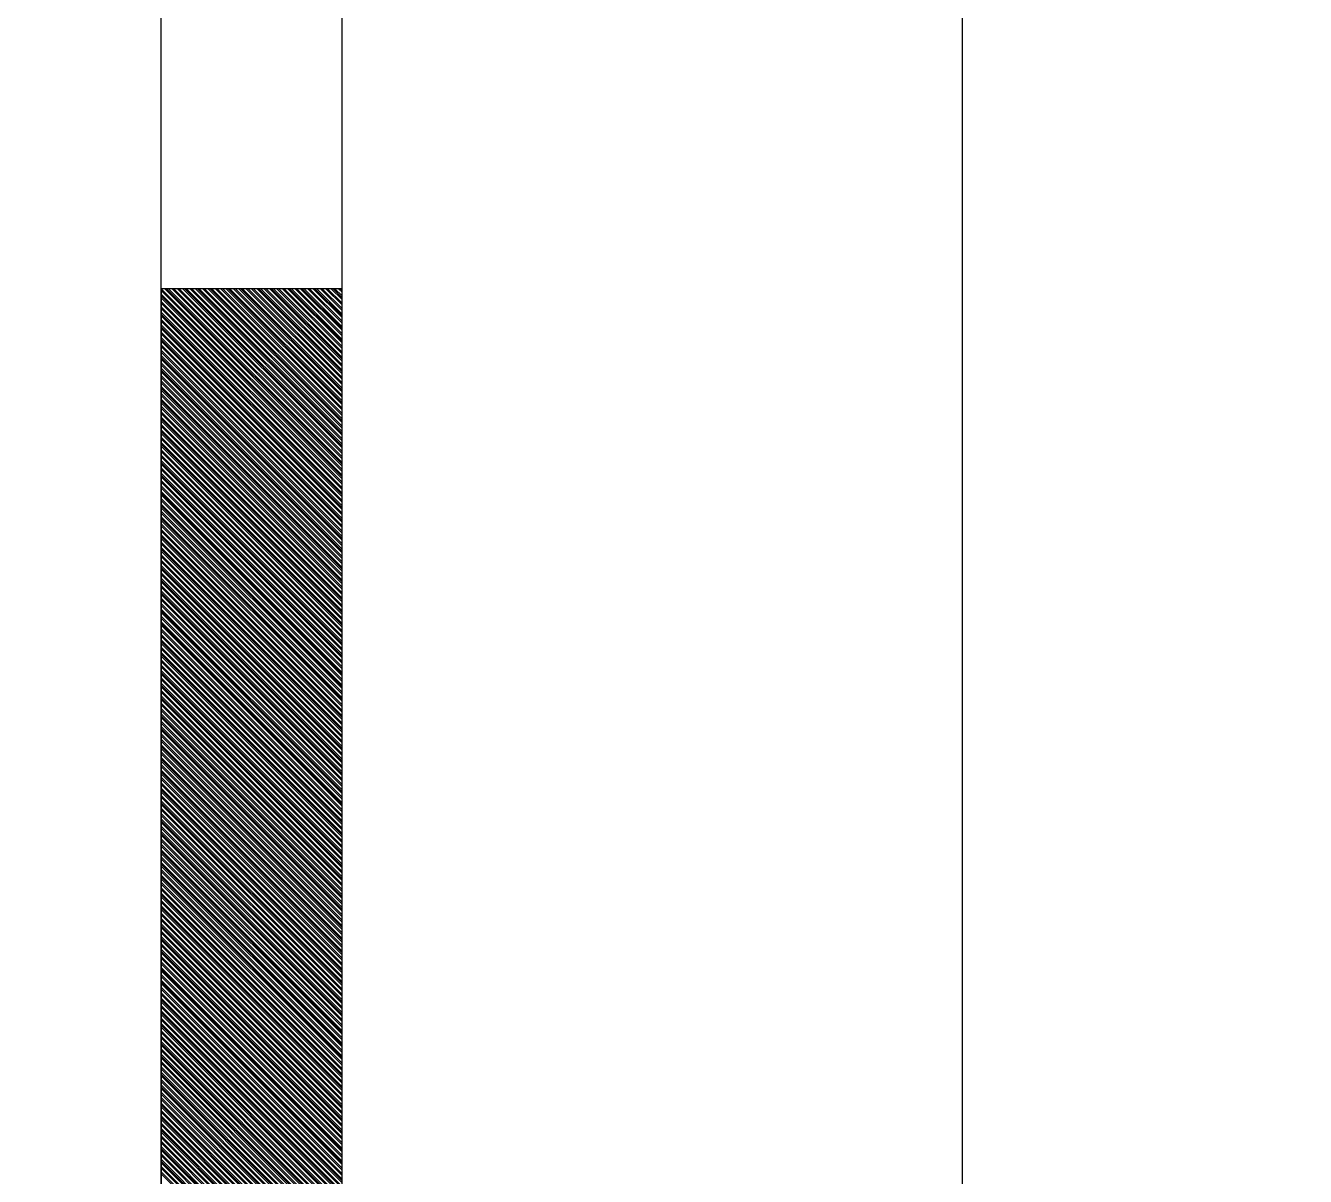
# Model space of a CAD drawing. Extents: x 731854 to 732444, y 4380981 to 4382008.
# Drawn here: x 732092.92 to 732099.99, y 4381916.11 to 4381922.46 of the extents above; entities that cross this region are included whole.
import ezdxf

# ---------------------------------------------------------------- set-up
doc = ezdxf.new("R2010")
doc.units = 0
doc.layers.get('0').update_dxf_attribs({"linetype": 'CONTINUOUS'})

msp = doc.modelspace()

# ---------------------------------------------------------------- linework, layer by layer
at = {"color": 0, "linetype": 'CONTINUOUS'}
for p, q in [((732093.67, 4381881.01), (732093.67, 4381981.01)), ((732093.67, 4381881.01), (732093.67, 4381981.01)), ((732094.67, 4381881.01), (732094.67, 4381981.01)), ((732094.67, 4381881.01), (732094.67, 4381981.01)), ((732094.67, 4381920.01), (732093.67, 4381921.01)), ((732094.67, 4381920.01), (732093.67, 4381921.01)), ((732094.67, 4381920), (732093.67, 4381921)), ((732094.67, 4381920), (732093.67, 4381921)), ((732094.67, 4381920.03), (732093.69, 4381921.01)), ((732094.67, 4381920.03), (732093.69, 4381921.01)), ((732094.67, 4381920.04), (732093.7, 4381921.01)), ((732094.67, 4381920.04), (732093.7, 4381921.01)), ((732094.67, 4381920.05), (732093.71, 4381921.01)), ((732094.67, 4381920.05), (732093.71, 4381921.01)), ((732094.67, 4381920.07), (732093.73, 4381921.01)), ((732094.67, 4381920.07), (732093.73, 4381921.01)), ((732094.67, 4381920.08), (732093.74, 4381921.01)), ((732094.67, 4381920.08), (732093.74, 4381921.01)), ((732094.67, 4381920.1), (732093.76, 4381921.01)), ((732094.67, 4381920.1), (732093.76, 4381921.01)), ((732094.67, 4381920.11), (732093.77, 4381921.01)), ((732094.67, 4381920.11), (732093.77, 4381921.01)), ((732094.67, 4381920.13), (732093.79, 4381921.01)), ((732094.67, 4381920.13), (732093.79, 4381921.01)), ((732094.67, 4381920.14), (732093.8, 4381921.01)), ((732094.67, 4381920.14), (732093.8, 4381921.01)), ((732094.67, 4381920.15), (732093.81, 4381921.01)), ((732094.67, 4381920.15), (732093.81, 4381921.01)), ((732094.67, 4381920.17), (732093.83, 4381921.01)), ((732094.67, 4381920.17), (732093.83, 4381921.01)), ((732094.67, 4381920.18), (732093.84, 4381921.01)), ((732094.67, 4381920.18), (732093.84, 4381921.01)), ((732094.67, 4381920.2), (732093.86, 4381921.01)), ((732094.67, 4381920.2), (732093.86, 4381921.01)), ((732094.67, 4381920.21), (732093.87, 4381921.01)), ((732094.67, 4381920.21), (732093.87, 4381921.01)), ((732094.67, 4381920.22), (732093.88, 4381921.01)), ((732094.67, 4381920.22), (732093.88, 4381921.01)), ((732094.67, 4381920.24), (732093.9, 4381921.01)), ((732094.67, 4381920.24), (732093.9, 4381921.01)), ((732094.67, 4381920.25), (732093.91, 4381921.01)), ((732094.67, 4381920.25), (732093.91, 4381921.01)), ((732094.67, 4381920.27), (732093.93, 4381921.01)), ((732094.67, 4381920.27), (732093.93, 4381921.01)), ((732094.67, 4381920.28), (732093.94, 4381921.01)), ((732094.67, 4381920.28), (732093.94, 4381921.01)), ((732094.67, 4381920.29), (732093.95, 4381921.01)), ((732094.67, 4381920.29), (732093.95, 4381921.01)), ((732094.67, 4381920.31), (732093.97, 4381921.01)), ((732094.67, 4381920.31), (732093.97, 4381921.01)), ((732094.67, 4381920.32), (732093.98, 4381921.01)), ((732094.67, 4381920.32), (732093.98, 4381921.01)), ((732094.67, 4381920.34), (732094, 4381921.01)), ((732094.67, 4381920.34), (732094, 4381921.01)), ((732094.67, 4381920.35), (732094.01, 4381921.01)), ((732094.67, 4381920.35), (732094.01, 4381921.01)), ((732094.67, 4381920.37), (732094.03, 4381921.01)), ((732094.67, 4381920.37), (732094.03, 4381921.01)), ((732094.67, 4381920.38), (732094.04, 4381921.01)), ((732094.67, 4381920.38), (732094.04, 4381921.01)), ((732094.67, 4381920.39), (732094.05, 4381921.01)), ((732094.67, 4381920.39), (732094.05, 4381921.01)), ((732094.67, 4381920.41), (732094.07, 4381921.01)), ((732094.67, 4381920.41), (732094.07, 4381921.01)), ((732094.67, 4381920.42), (732094.08, 4381921.01)), ((732094.67, 4381920.42), (732094.08, 4381921.01)), ((732094.67, 4381920.44), (732094.1, 4381921.01)), ((732094.67, 4381920.44), (732094.1, 4381921.01)), ((732094.67, 4381920.45), (732094.11, 4381921.01)), ((732094.67, 4381920.45), (732094.11, 4381921.01)), ((732094.67, 4381920.46), (732094.12, 4381921.01)), ((732094.67, 4381920.46), (732094.12, 4381921.01)), ((732094.67, 4381920.48), (732094.14, 4381921.01)), ((732094.67, 4381920.48), (732094.14, 4381921.01)), ((732094.67, 4381920.49), (732094.15, 4381921.01)), ((732094.67, 4381920.49), (732094.15, 4381921.01)), ((732094.67, 4381920.51), (732094.17, 4381921.01)), ((732094.67, 4381920.51), (732094.17, 4381921.01)), ((732094.67, 4381920.52), (732094.18, 4381921.01)), ((732094.67, 4381920.52), (732094.18, 4381921.01)), ((732094.67, 4381920.54), (732094.2, 4381921.01)), ((732094.67, 4381920.54), (732094.2, 4381921.01)), ((732094.67, 4381920.55), (732094.21, 4381921.01)), ((732094.67, 4381920.55), (732094.21, 4381921.01)), ((732094.67, 4381920.56), (732094.22, 4381921.01)), ((732094.67, 4381920.56), (732094.22, 4381921.01)), ((732094.67, 4381920.58), (732094.24, 4381921.01)), ((732094.67, 4381920.58), (732094.24, 4381921.01)), ((732094.67, 4381920.59), (732094.25, 4381921.01)), ((732094.67, 4381920.59), (732094.25, 4381921.01)), ((732094.67, 4381920.61), (732094.27, 4381921.01)), ((732094.67, 4381920.61), (732094.27, 4381921.01)), ((732094.67, 4381920.62), (732094.28, 4381921.01)), ((732094.67, 4381920.62), (732094.28, 4381921.01)), ((732094.67, 4381920.63), (732094.29, 4381921.01)), ((732094.67, 4381920.63), (732094.29, 4381921.01)), ((732094.67, 4381920.65), (732094.31, 4381921.01)), ((732094.67, 4381920.65), (732094.31, 4381921.01)), ((732094.67, 4381920.66), (732094.32, 4381921.01)), ((732094.67, 4381920.66), (732094.32, 4381921.01)), ((732094.67, 4381920.68), (732094.34, 4381921.01)), ((732094.67, 4381920.68), (732094.34, 4381921.01)), ((732094.67, 4381920.69), (732094.35, 4381921.01)), ((732094.67, 4381920.69), (732094.35, 4381921.01)), ((732094.67, 4381920.71), (732094.37, 4381921.01)), ((732094.67, 4381920.71), (732094.37, 4381921.01)), ((732094.67, 4381920.72), (732094.38, 4381921.01)), ((732094.67, 4381920.72), (732094.38, 4381921.01)), ((732094.67, 4381920.73), (732094.39, 4381921.01)), ((732094.67, 4381920.73), (732094.39, 4381921.01)), ((732094.67, 4381920.75), (732094.41, 4381921.01)), ((732094.67, 4381920.75), (732094.41, 4381921.01)), ((732094.67, 4381920.76), (732094.42, 4381921.01)), ((732094.67, 4381920.76), (732094.42, 4381921.01)), ((732094.67, 4381920.78), (732094.44, 4381921.01)), ((732094.67, 4381920.78), (732094.44, 4381921.01)), ((732094.67, 4381920.79), (732094.45, 4381921.01)), ((732094.67, 4381920.79), (732094.45, 4381921.01)), ((732094.67, 4381920.8), (732094.46, 4381921.01)), ((732094.67, 4381920.8), (732094.46, 4381921.01)), ((732094.67, 4381920.82), (732094.48, 4381921.01)), ((732094.67, 4381920.82), (732094.48, 4381921.01)), ((732094.67, 4381920.83), (732094.49, 4381921.01)), ((732094.67, 4381920.83), (732094.49, 4381921.01)), ((732094.67, 4381920.85), (732094.51, 4381921.01)), ((732094.67, 4381920.85), (732094.51, 4381921.01)), ((732094.67, 4381920.86), (732094.52, 4381921.01)), ((732094.67, 4381920.86), (732094.52, 4381921.01)), ((732094.67, 4381920.87), (732094.53, 4381921.01)), ((732094.67, 4381920.87), (732094.53, 4381921.01)), ((732094.67, 4381920.89), (732094.55, 4381921.01)), ((732094.67, 4381920.89), (732094.55, 4381921.01)), ((732094.67, 4381920.9), (732094.56, 4381921.01)), ((732094.67, 4381920.9), (732094.56, 4381921.01)), ((732094.67, 4381920.92), (732094.58, 4381921.01)), ((732094.67, 4381920.92), (732094.58, 4381921.01)), ((732094.67, 4381920.93), (732094.59, 4381921.01)), ((732094.67, 4381920.93), (732094.59, 4381921.01)), ((732094.67, 4381920.95), (732094.61, 4381921.01)), ((732094.67, 4381920.95), (732094.61, 4381921.01)), ((732094.67, 4381920.96), (732094.62, 4381921.01)), ((732094.67, 4381920.96), (732094.62, 4381921.01)), ((732094.67, 4381920.97), (732094.63, 4381921.01)), ((732094.67, 4381920.97), (732094.63, 4381921.01)), ((732094.67, 4381920.99), (732094.65, 4381921.01)), ((732094.67, 4381920.99), (732094.65, 4381921.01)), ((732094.67, 4381921), (732094.66, 4381921.01)), ((732094.67, 4381921), (732094.66, 4381921.01)), ((732094.67, 4381919.98), (732093.67, 4381920.98)), ((732094.67, 4381919.98), (732093.67, 4381920.98)), ((732094.67, 4381919.97), (732093.67, 4381920.97)), ((732094.67, 4381919.97), (732093.67, 4381920.97)), ((732094.67, 4381919.96), (732093.67, 4381920.96)), ((732094.67, 4381919.96), (732093.67, 4381920.96)), ((732094.67, 4381919.94), (732093.67, 4381920.94)), ((732094.67, 4381919.94), (732093.67, 4381920.94)), ((732094.67, 4381919.93), (732093.67, 4381920.93)), ((732094.67, 4381919.93), (732093.67, 4381920.93)), ((732094.67, 4381919.91), (732093.67, 4381920.91)), ((732094.67, 4381919.91), (732093.67, 4381920.91)), ((732094.67, 4381919.9), (732093.67, 4381920.9)), ((732094.67, 4381919.9), (732093.67, 4381920.9)), ((732094.67, 4381919.88), (732093.67, 4381920.88)), ((732094.67, 4381919.88), (732093.67, 4381920.88)), ((732094.67, 4381919.87), (732093.67, 4381920.87)), ((732094.67, 4381919.87), (732093.67, 4381920.87)), ((732094.67, 4381919.86), (732093.67, 4381920.86)), ((732094.67, 4381919.86), (732093.67, 4381920.86)), ((732094.67, 4381919.84), (732093.67, 4381920.84)), ((732094.67, 4381919.84), (732093.67, 4381920.84)), ((732094.67, 4381919.83), (732093.67, 4381920.83)), ((732094.67, 4381919.83), (732093.67, 4381920.83)), ((732094.67, 4381919.81), (732093.67, 4381920.81)), ((732094.67, 4381919.81), (732093.67, 4381920.81)), ((732094.67, 4381919.8), (732093.67, 4381920.8)), ((732094.67, 4381919.8), (732093.67, 4381920.8)), ((732094.67, 4381919.79), (732093.67, 4381920.79)), ((732094.67, 4381919.79), (732093.67, 4381920.79)), ((732094.67, 4381919.77), (732093.67, 4381920.77)), ((732094.67, 4381919.77), (732093.67, 4381920.77)), ((732094.67, 4381919.76), (732093.67, 4381920.76)), ((732094.67, 4381919.76), (732093.67, 4381920.76)), ((732094.67, 4381919.74), (732093.67, 4381920.74)), ((732094.67, 4381919.74), (732093.67, 4381920.74)), ((732094.67, 4381919.73), (732093.67, 4381920.73)), ((732094.67, 4381919.73), (732093.67, 4381920.73)), ((732094.67, 4381919.72), (732093.67, 4381920.72)), ((732094.67, 4381919.72), (732093.67, 4381920.72)), ((732094.67, 4381919.7), (732093.67, 4381920.7)), ((732094.67, 4381919.7), (732093.67, 4381920.7)), ((732094.67, 4381919.69), (732093.67, 4381920.69)), ((732094.67, 4381919.69), (732093.67, 4381920.69)), ((732094.67, 4381919.67), (732093.67, 4381920.67)), ((732094.67, 4381919.67), (732093.67, 4381920.67)), ((732094.67, 4381919.66), (732093.67, 4381920.66)), ((732094.67, 4381919.66), (732093.67, 4381920.66)), ((732094.67, 4381919.64), (732093.67, 4381920.64)), ((732094.67, 4381919.64), (732093.67, 4381920.64)), ((732094.67, 4381919.63), (732093.67, 4381920.63)), ((732094.67, 4381919.63), (732093.67, 4381920.63)), ((732094.67, 4381919.62), (732093.67, 4381920.62)), ((732094.67, 4381919.62), (732093.67, 4381920.62)), ((732094.67, 4381919.6), (732093.67, 4381920.6)), ((732094.67, 4381919.6), (732093.67, 4381920.6)), ((732094.67, 4381919.59), (732093.67, 4381920.59)), ((732094.67, 4381919.59), (732093.67, 4381920.59)), ((732094.67, 4381919.57), (732093.67, 4381920.57)), ((732094.67, 4381919.57), (732093.67, 4381920.57)), ((732094.67, 4381919.56), (732093.67, 4381920.56)), ((732094.67, 4381919.56), (732093.67, 4381920.56)), ((732094.67, 4381919.55), (732093.67, 4381920.55)), ((732094.67, 4381919.55), (732093.67, 4381920.55)), ((732094.67, 4381919.53), (732093.67, 4381920.53)), ((732094.67, 4381919.53), (732093.67, 4381920.53)), ((732094.67, 4381919.52), (732093.67, 4381920.52)), ((732094.67, 4381919.52), (732093.67, 4381920.52)), ((732094.67, 4381919.5), (732093.67, 4381920.5)), ((732094.67, 4381919.5), (732093.67, 4381920.5)), ((732094.67, 4381919.49), (732093.67, 4381920.49)), ((732094.67, 4381919.49), (732093.67, 4381920.49)), ((732094.67, 4381919.47), (732093.67, 4381920.47)), ((732094.67, 4381919.47), (732093.67, 4381920.47)), ((732094.67, 4381919.46), (732093.67, 4381920.46)), ((732094.67, 4381919.46), (732093.67, 4381920.46)), ((732094.67, 4381919.45), (732093.67, 4381920.45)), ((732094.67, 4381919.45), (732093.67, 4381920.45)), ((732094.67, 4381919.43), (732093.67, 4381920.43)), ((732094.67, 4381919.43), (732093.67, 4381920.43)), ((732094.67, 4381919.42), (732093.67, 4381920.42)), ((732094.67, 4381919.42), (732093.67, 4381920.42)), ((732094.67, 4381919.4), (732093.67, 4381920.4)), ((732094.67, 4381919.4), (732093.67, 4381920.4)), ((732094.67, 4381919.39), (732093.67, 4381920.39)), ((732094.67, 4381919.39), (732093.67, 4381920.39)), ((732094.67, 4381919.38), (732093.67, 4381920.38)), ((732094.67, 4381919.38), (732093.67, 4381920.38)), ((732094.67, 4381919.36), (732093.67, 4381920.36)), ((732094.67, 4381919.36), (732093.67, 4381920.36)), ((732094.67, 4381919.35), (732093.67, 4381920.35)), ((732094.67, 4381919.35), (732093.67, 4381920.35)), ((732094.67, 4381919.33), (732093.67, 4381920.33)), ((732094.67, 4381919.33), (732093.67, 4381920.33)), ((732094.67, 4381919.32), (732093.67, 4381920.32)), ((732094.67, 4381919.32), (732093.67, 4381920.32)), ((732094.67, 4381919.3), (732093.67, 4381920.3)), ((732094.67, 4381919.3), (732093.67, 4381920.3)), ((732094.67, 4381919.29), (732093.67, 4381920.29)), ((732094.67, 4381919.29), (732093.67, 4381920.29)), ((732094.67, 4381919.28), (732093.67, 4381920.28)), ((732094.67, 4381919.28), (732093.67, 4381920.28)), ((732094.67, 4381919.26), (732093.67, 4381920.26)), ((732094.67, 4381919.26), (732093.67, 4381920.26)), ((732094.67, 4381919.25), (732093.67, 4381920.25)), ((732094.67, 4381919.25), (732093.67, 4381920.25)), ((732094.67, 4381919.23), (732093.67, 4381920.23)), ((732094.67, 4381919.23), (732093.67, 4381920.23)), ((732094.67, 4381919.22), (732093.67, 4381920.22)), ((732094.67, 4381919.22), (732093.67, 4381920.22)), ((732094.67, 4381919.21), (732093.67, 4381920.21)), ((732094.67, 4381919.21), (732093.67, 4381920.21)), ((732094.67, 4381919.19), (732093.67, 4381920.19)), ((732094.67, 4381919.19), (732093.67, 4381920.19)), ((732094.67, 4381919.18), (732093.67, 4381920.18)), ((732094.67, 4381919.18), (732093.67, 4381920.18)), ((732094.67, 4381919.16), (732093.67, 4381920.16)), ((732094.67, 4381919.16), (732093.67, 4381920.16)), ((732094.67, 4381919.15), (732093.67, 4381920.15)), ((732094.67, 4381919.15), (732093.67, 4381920.15)), ((732094.67, 4381919.14), (732093.67, 4381920.14)), ((732094.67, 4381919.14), (732093.67, 4381920.14)), ((732094.67, 4381919.12), (732093.67, 4381920.12)), ((732094.67, 4381919.12), (732093.67, 4381920.12)), ((732094.67, 4381919.11), (732093.67, 4381920.11)), ((732094.67, 4381919.11), (732093.67, 4381920.11)), ((732094.67, 4381919.09), (732093.67, 4381920.09)), ((732094.67, 4381919.09), (732093.67, 4381920.09)), ((732094.67, 4381919.08), (732093.67, 4381920.08)), ((732094.67, 4381919.08), (732093.67, 4381920.08)), ((732094.67, 4381919.06), (732093.67, 4381920.06)), ((732094.67, 4381919.06), (732093.67, 4381920.06)), ((732094.67, 4381919.05), (732093.67, 4381920.05)), ((732094.67, 4381919.05), (732093.67, 4381920.05)), ((732094.67, 4381919.04), (732093.67, 4381920.04)), ((732094.67, 4381919.04), (732093.67, 4381920.04)), ((732094.67, 4381919.02), (732093.67, 4381920.02)), ((732094.67, 4381919.02), (732093.67, 4381920.02)), ((732094.67, 4381919.01), (732093.67, 4381920.01)), ((732094.67, 4381919.01), (732093.67, 4381920.01)), ((732094.67, 4381918.99), (732093.67, 4381919.99)), ((732094.67, 4381918.99), (732093.67, 4381919.99)), ((732094.67, 4381918.98), (732093.67, 4381919.98)), ((732094.67, 4381918.98), (732093.67, 4381919.98)), ((732094.67, 4381918.97), (732093.67, 4381919.97)), ((732094.67, 4381918.97), (732093.67, 4381919.97)), ((732094.67, 4381918.95), (732093.67, 4381919.95)), ((732094.67, 4381918.95), (732093.67, 4381919.95)), ((732094.67, 4381918.94), (732093.67, 4381919.94)), ((732094.67, 4381918.94), (732093.67, 4381919.94)), ((732094.67, 4381918.92), (732093.67, 4381919.92)), ((732094.67, 4381918.92), (732093.67, 4381919.92)), ((732094.67, 4381918.91), (732093.67, 4381919.91)), ((732094.67, 4381918.91), (732093.67, 4381919.91)), ((732094.67, 4381918.89), (732093.67, 4381919.89)), ((732094.67, 4381918.89), (732093.67, 4381919.89)), ((732094.67, 4381918.88), (732093.67, 4381919.88)), ((732094.67, 4381918.88), (732093.67, 4381919.88)), ((732094.67, 4381918.87), (732093.67, 4381919.87)), ((732094.67, 4381918.87), (732093.67, 4381919.87)), ((732094.67, 4381918.85), (732093.67, 4381919.85)), ((732094.67, 4381918.85), (732093.67, 4381919.85)), ((732094.67, 4381918.84), (732093.67, 4381919.84)), ((732094.67, 4381918.84), (732093.67, 4381919.84)), ((732094.67, 4381918.82), (732093.67, 4381919.82)), ((732094.67, 4381918.82), (732093.67, 4381919.82)), ((732094.67, 4381918.81), (732093.67, 4381919.81)), ((732094.67, 4381918.81), (732093.67, 4381919.81)), ((732094.67, 4381918.8), (732093.67, 4381919.8)), ((732094.67, 4381918.8), (732093.67, 4381919.8)), ((732094.67, 4381918.78), (732093.67, 4381919.78)), ((732094.67, 4381918.78), (732093.67, 4381919.78)), ((732094.67, 4381918.77), (732093.67, 4381919.77)), ((732094.67, 4381918.77), (732093.67, 4381919.77)), ((732094.67, 4381918.75), (732093.67, 4381919.75)), ((732094.67, 4381918.75), (732093.67, 4381919.75)), ((732094.67, 4381918.74), (732093.67, 4381919.74)), ((732094.67, 4381918.74), (732093.67, 4381919.74)), ((732094.67, 4381918.73), (732093.67, 4381919.73)), ((732094.67, 4381918.73), (732093.67, 4381919.73)), ((732094.67, 4381918.71), (732093.67, 4381919.71)), ((732094.67, 4381918.71), (732093.67, 4381919.71)), ((732094.67, 4381918.7), (732093.67, 4381919.7)), ((732094.67, 4381918.7), (732093.67, 4381919.7)), ((732094.67, 4381918.68), (732093.67, 4381919.68)), ((732094.67, 4381918.68), (732093.67, 4381919.68)), ((732094.67, 4381918.67), (732093.67, 4381919.67)), ((732094.67, 4381918.67), (732093.67, 4381919.67)), ((732094.67, 4381918.65), (732093.67, 4381919.65)), ((732094.67, 4381918.65), (732093.67, 4381919.65)), ((732094.67, 4381918.64), (732093.67, 4381919.64)), ((732094.67, 4381918.64), (732093.67, 4381919.64)), ((732094.67, 4381918.63), (732093.67, 4381919.63)), ((732094.67, 4381918.63), (732093.67, 4381919.63)), ((732094.67, 4381918.61), (732093.67, 4381919.61)), ((732094.67, 4381918.61), (732093.67, 4381919.61)), ((732094.67, 4381918.6), (732093.67, 4381919.6)), ((732094.67, 4381918.6), (732093.67, 4381919.6)), ((732094.67, 4381918.58), (732093.67, 4381919.58)), ((732094.67, 4381918.58), (732093.67, 4381919.58)), ((732094.67, 4381918.57), (732093.67, 4381919.57)), ((732094.67, 4381918.57), (732093.67, 4381919.57)), ((732094.67, 4381918.56), (732093.67, 4381919.56)), ((732094.67, 4381918.56), (732093.67, 4381919.56)), ((732094.67, 4381918.54), (732093.67, 4381919.54)), ((732094.67, 4381918.54), (732093.67, 4381919.54)), ((732094.67, 4381918.53), (732093.67, 4381919.53)), ((732094.67, 4381918.53), (732093.67, 4381919.53)), ((732094.67, 4381918.51), (732093.67, 4381919.51)), ((732094.67, 4381918.51), (732093.67, 4381919.51)), ((732094.67, 4381918.5), (732093.67, 4381919.5)), ((732094.67, 4381918.5), (732093.67, 4381919.5)), ((732094.67, 4381918.48), (732093.67, 4381919.48)), ((732094.67, 4381918.48), (732093.67, 4381919.48)), ((732094.67, 4381918.47), (732093.67, 4381919.47)), ((732094.67, 4381918.47), (732093.67, 4381919.47)), ((732094.67, 4381918.46), (732093.67, 4381919.46)), ((732094.67, 4381918.46), (732093.67, 4381919.46)), ((732094.67, 4381918.44), (732093.67, 4381919.44)), ((732094.67, 4381918.44), (732093.67, 4381919.44)), ((732094.67, 4381918.43), (732093.67, 4381919.43)), ((732094.67, 4381918.43), (732093.67, 4381919.43)), ((732094.67, 4381918.41), (732093.67, 4381919.41)), ((732094.67, 4381918.41), (732093.67, 4381919.41)), ((732094.67, 4381918.4), (732093.67, 4381919.4)), ((732094.67, 4381918.4), (732093.67, 4381919.4)), ((732094.67, 4381918.39), (732093.67, 4381919.39)), ((732094.67, 4381918.39), (732093.67, 4381919.39)), ((732094.67, 4381918.37), (732093.67, 4381919.37)), ((732094.67, 4381918.37), (732093.67, 4381919.37)), ((732094.67, 4381918.36), (732093.67, 4381919.36)), ((732094.67, 4381918.36), (732093.67, 4381919.36)), ((732094.67, 4381918.34), (732093.67, 4381919.34)), ((732094.67, 4381918.34), (732093.67, 4381919.34)), ((732094.67, 4381918.33), (732093.67, 4381919.33)), ((732094.67, 4381918.33), (732093.67, 4381919.33)), ((732094.67, 4381918.32), (732093.67, 4381919.32)), ((732094.67, 4381918.32), (732093.67, 4381919.32)), ((732094.67, 4381918.3), (732093.67, 4381919.3)), ((732094.67, 4381918.3), (732093.67, 4381919.3)), ((732094.67, 4381918.29), (732093.67, 4381919.29)), ((732094.67, 4381918.29), (732093.67, 4381919.29)), ((732094.67, 4381918.27), (732093.67, 4381919.27)), ((732094.67, 4381918.27), (732093.67, 4381919.27)), ((732094.67, 4381918.26), (732093.67, 4381919.26)), ((732094.67, 4381918.26), (732093.67, 4381919.26)), ((732094.67, 4381918.24), (732093.67, 4381919.24)), ((732094.67, 4381918.24), (732093.67, 4381919.24)), ((732094.67, 4381918.23), (732093.67, 4381919.23)), ((732094.67, 4381918.23), (732093.67, 4381919.23)), ((732094.67, 4381918.22), (732093.67, 4381919.22)), ((732094.67, 4381918.22), (732093.67, 4381919.22)), ((732094.67, 4381918.2), (732093.67, 4381919.2)), ((732094.67, 4381918.2), (732093.67, 4381919.2)), ((732094.67, 4381918.19), (732093.67, 4381919.19)), ((732094.67, 4381918.19), (732093.67, 4381919.19)), ((732094.67, 4381918.17), (732093.67, 4381919.17)), ((732094.67, 4381918.17), (732093.67, 4381919.17)), ((732094.67, 4381918.16), (732093.67, 4381919.16)), ((732094.67, 4381918.16), (732093.67, 4381919.16)), ((732094.67, 4381918.15), (732093.67, 4381919.15)), ((732094.67, 4381918.15), (732093.67, 4381919.15)), ((732094.67, 4381918.13), (732093.67, 4381919.13)), ((732094.67, 4381918.13), (732093.67, 4381919.13)), ((732094.67, 4381918.12), (732093.67, 4381919.12)), ((732094.67, 4381918.12), (732093.67, 4381919.12)), ((732094.67, 4381918.1), (732093.67, 4381919.1)), ((732094.67, 4381918.1), (732093.67, 4381919.1)), ((732094.67, 4381918.09), (732093.67, 4381919.09)), ((732094.67, 4381918.09), (732093.67, 4381919.09)), ((732094.67, 4381918.07), (732093.67, 4381919.07)), ((732094.67, 4381918.07), (732093.67, 4381919.07)), ((732094.67, 4381918.06), (732093.67, 4381919.06)), ((732094.67, 4381918.06), (732093.67, 4381919.06)), ((732094.67, 4381918.05), (732093.67, 4381919.05)), ((732094.67, 4381918.05), (732093.67, 4381919.05)), ((732094.67, 4381918.03), (732093.67, 4381919.03)), ((732094.67, 4381918.03), (732093.67, 4381919.03)), ((732094.67, 4381918.02), (732093.67, 4381919.02)), ((732094.67, 4381918.02), (732093.67, 4381919.02)), ((732094.67, 4381918), (732093.67, 4381919)), ((732094.67, 4381918), (732093.67, 4381919)), ((732094.67, 4381917.99), (732093.67, 4381918.99)), ((732094.67, 4381917.99), (732093.67, 4381918.99)), ((732094.67, 4381917.98), (732093.67, 4381918.98)), ((732094.67, 4381917.98), (732093.67, 4381918.98)), ((732094.67, 4381917.96), (732093.67, 4381918.96)), ((732094.67, 4381917.96), (732093.67, 4381918.96)), ((732094.67, 4381917.95), (732093.67, 4381918.95)), ((732094.67, 4381917.95), (732093.67, 4381918.95)), ((732094.67, 4381917.93), (732093.67, 4381918.93)), ((732094.67, 4381917.93), (732093.67, 4381918.93)), ((732094.67, 4381917.92), (732093.67, 4381918.92)), ((732094.67, 4381917.92), (732093.67, 4381918.92)), ((732094.67, 4381917.9), (732093.67, 4381918.9)), ((732094.67, 4381917.9), (732093.67, 4381918.9)), ((732094.67, 4381917.89), (732093.67, 4381918.89)), ((732094.67, 4381917.89), (732093.67, 4381918.89)), ((732094.67, 4381917.88), (732093.67, 4381918.88)), ((732094.67, 4381917.88), (732093.67, 4381918.88)), ((732094.67, 4381917.86), (732093.67, 4381918.86)), ((732094.67, 4381917.86), (732093.67, 4381918.86)), ((732094.67, 4381917.85), (732093.67, 4381918.85)), ((732094.67, 4381917.85), (732093.67, 4381918.85)), ((732094.67, 4381917.83), (732093.67, 4381918.83)), ((732094.67, 4381917.83), (732093.67, 4381918.83)), ((732094.67, 4381917.82), (732093.67, 4381918.82)), ((732094.67, 4381917.82), (732093.67, 4381918.82)), ((732094.67, 4381917.81), (732093.67, 4381918.81)), ((732094.67, 4381917.81), (732093.67, 4381918.81)), ((732094.67, 4381917.79), (732093.67, 4381918.79)), ((732094.67, 4381917.79), (732093.67, 4381918.79)), ((732094.67, 4381917.78), (732093.67, 4381918.78)), ((732094.67, 4381917.78), (732093.67, 4381918.78)), ((732094.67, 4381917.76), (732093.67, 4381918.76)), ((732094.67, 4381917.76), (732093.67, 4381918.76)), ((732094.67, 4381917.75), (732093.67, 4381918.75)), ((732094.67, 4381917.75), (732093.67, 4381918.75)), ((732094.67, 4381917.74), (732093.67, 4381918.74)), ((732094.67, 4381917.74), (732093.67, 4381918.74)), ((732094.67, 4381917.72), (732093.67, 4381918.72)), ((732094.67, 4381917.72), (732093.67, 4381918.72)), ((732094.67, 4381917.71), (732093.67, 4381918.71)), ((732094.67, 4381917.71), (732093.67, 4381918.71)), ((732094.67, 4381917.69), (732093.67, 4381918.69)), ((732094.67, 4381917.69), (732093.67, 4381918.69)), ((732094.67, 4381917.68), (732093.67, 4381918.68)), ((732094.67, 4381917.68), (732093.67, 4381918.68)), ((732094.67, 4381917.66), (732093.67, 4381918.66)), ((732094.67, 4381917.66), (732093.67, 4381918.66)), ((732094.67, 4381917.65), (732093.67, 4381918.65)), ((732094.67, 4381917.65), (732093.67, 4381918.65)), ((732094.67, 4381917.64), (732093.67, 4381918.64)), ((732094.67, 4381917.64), (732093.67, 4381918.64)), ((732094.67, 4381917.62), (732093.67, 4381918.62)), ((732094.67, 4381917.62), (732093.67, 4381918.62)), ((732094.67, 4381917.61), (732093.67, 4381918.61)), ((732094.67, 4381917.61), (732093.67, 4381918.61)), ((732094.67, 4381917.59), (732093.67, 4381918.59)), ((732094.67, 4381917.59), (732093.67, 4381918.59)), ((732094.67, 4381917.58), (732093.67, 4381918.58)), ((732094.67, 4381917.58), (732093.67, 4381918.58)), ((732094.67, 4381917.57), (732093.67, 4381918.57)), ((732094.67, 4381917.57), (732093.67, 4381918.57)), ((732094.67, 4381917.55), (732093.67, 4381918.55)), ((732094.67, 4381917.55), (732093.67, 4381918.55)), ((732094.67, 4381917.54), (732093.67, 4381918.54)), ((732094.67, 4381917.54), (732093.67, 4381918.54)), ((732094.67, 4381917.52), (732093.67, 4381918.52)), ((732094.67, 4381917.52), (732093.67, 4381918.52)), ((732094.67, 4381917.51), (732093.67, 4381918.51)), ((732094.67, 4381917.51), (732093.67, 4381918.51)), ((732094.67, 4381917.49), (732093.67, 4381918.49)), ((732094.67, 4381917.49), (732093.67, 4381918.49)), ((732094.67, 4381917.48), (732093.67, 4381918.48)), ((732094.67, 4381917.48), (732093.67, 4381918.48)), ((732094.67, 4381917.47), (732093.67, 4381918.47)), ((732094.67, 4381917.47), (732093.67, 4381918.47)), ((732094.67, 4381917.45), (732093.67, 4381918.45)), ((732094.67, 4381917.45), (732093.67, 4381918.45)), ((732094.67, 4381917.44), (732093.67, 4381918.44)), ((732094.67, 4381917.44), (732093.67, 4381918.44)), ((732094.67, 4381917.42), (732093.67, 4381918.42)), ((732094.67, 4381917.42), (732093.67, 4381918.42)), ((732094.67, 4381917.41), (732093.67, 4381918.41)), ((732094.67, 4381917.41), (732093.67, 4381918.41)), ((732094.67, 4381917.4), (732093.67, 4381918.4)), ((732094.67, 4381917.4), (732093.67, 4381918.4)), ((732094.67, 4381917.38), (732093.67, 4381918.38)), ((732094.67, 4381917.38), (732093.67, 4381918.38)), ((732094.67, 4381917.37), (732093.67, 4381918.37)), ((732094.67, 4381917.37), (732093.67, 4381918.37)), ((732094.67, 4381917.35), (732093.67, 4381918.35)), ((732094.67, 4381917.35), (732093.67, 4381918.35)), ((732094.67, 4381917.34), (732093.67, 4381918.34)), ((732094.67, 4381917.34), (732093.67, 4381918.34)), ((732094.67, 4381917.33), (732093.67, 4381918.33)), ((732094.67, 4381917.33), (732093.67, 4381918.33)), ((732094.67, 4381917.31), (732093.67, 4381918.31)), ((732094.67, 4381917.31), (732093.67, 4381918.31)), ((732094.67, 4381917.3), (732093.67, 4381918.3)), ((732094.67, 4381917.3), (732093.67, 4381918.3)), ((732094.67, 4381917.28), (732093.67, 4381918.28)), ((732094.67, 4381917.28), (732093.67, 4381918.28)), ((732094.67, 4381917.27), (732093.67, 4381918.27)), ((732094.67, 4381917.27), (732093.67, 4381918.27)), ((732094.67, 4381917.25), (732093.67, 4381918.25)), ((732094.67, 4381917.25), (732093.67, 4381918.25)), ((732094.67, 4381917.24), (732093.67, 4381918.24)), ((732094.67, 4381917.24), (732093.67, 4381918.24)), ((732094.67, 4381917.23), (732093.67, 4381918.23)), ((732094.67, 4381917.23), (732093.67, 4381918.23)), ((732094.67, 4381917.21), (732093.67, 4381918.21)), ((732094.67, 4381917.21), (732093.67, 4381918.21)), ((732094.67, 4381917.2), (732093.67, 4381918.2)), ((732094.67, 4381917.2), (732093.67, 4381918.2)), ((732094.67, 4381917.18), (732093.67, 4381918.18)), ((732094.67, 4381917.18), (732093.67, 4381918.18)), ((732094.67, 4381917.17), (732093.67, 4381918.17)), ((732094.67, 4381917.17), (732093.67, 4381918.17)), ((732094.67, 4381917.16), (732093.67, 4381918.16)), ((732094.67, 4381917.16), (732093.67, 4381918.16)), ((732094.67, 4381917.14), (732093.67, 4381918.14)), ((732094.67, 4381917.14), (732093.67, 4381918.14)), ((732094.67, 4381917.13), (732093.67, 4381918.13)), ((732094.67, 4381917.13), (732093.67, 4381918.13)), ((732094.67, 4381917.11), (732093.67, 4381918.11)), ((732094.67, 4381917.11), (732093.67, 4381918.11)), ((732094.67, 4381917.1), (732093.67, 4381918.1)), ((732094.67, 4381917.1), (732093.67, 4381918.1)), ((732094.67, 4381917.08), (732093.67, 4381918.08)), ((732094.67, 4381917.08), (732093.67, 4381918.08)), ((732094.67, 4381917.07), (732093.67, 4381918.07)), ((732094.67, 4381917.07), (732093.67, 4381918.07)), ((732094.67, 4381917.06), (732093.67, 4381918.06)), ((732094.67, 4381917.06), (732093.67, 4381918.06)), ((732094.67, 4381917.04), (732093.67, 4381918.04)), ((732094.67, 4381917.04), (732093.67, 4381918.04)), ((732094.67, 4381917.03), (732093.67, 4381918.03)), ((732094.67, 4381917.03), (732093.67, 4381918.03)), ((732094.67, 4381917.01), (732093.67, 4381918.01)), ((732094.67, 4381917.01), (732093.67, 4381918.01)), ((732094.67, 4381917), (732093.67, 4381918)), ((732094.67, 4381917), (732093.67, 4381918)), ((732094.67, 4381916.99), (732093.67, 4381917.99)), ((732094.67, 4381916.99), (732093.67, 4381917.99)), ((732094.67, 4381916.97), (732093.67, 4381917.97)), ((732094.67, 4381916.97), (732093.67, 4381917.97)), ((732094.67, 4381916.96), (732093.67, 4381917.96)), ((732094.67, 4381916.96), (732093.67, 4381917.96)), ((732094.67, 4381916.94), (732093.67, 4381917.94)), ((732094.67, 4381916.94), (732093.67, 4381917.94)), ((732094.67, 4381916.93), (732093.67, 4381917.93)), ((732094.67, 4381916.93), (732093.67, 4381917.93)), ((732094.67, 4381916.91), (732093.67, 4381917.91)), ((732094.67, 4381916.91), (732093.67, 4381917.91)), ((732094.67, 4381916.9), (732093.67, 4381917.9)), ((732094.67, 4381916.9), (732093.67, 4381917.9)), ((732094.67, 4381916.89), (732093.67, 4381917.89)), ((732094.67, 4381916.89), (732093.67, 4381917.89)), ((732094.67, 4381916.87), (732093.67, 4381917.87)), ((732094.67, 4381916.87), (732093.67, 4381917.87)), ((732094.67, 4381916.86), (732093.67, 4381917.86)), ((732094.67, 4381916.86), (732093.67, 4381917.86)), ((732094.67, 4381916.84), (732093.67, 4381917.84)), ((732094.67, 4381916.84), (732093.67, 4381917.84)), ((732094.67, 4381916.83), (732093.67, 4381917.83)), ((732094.67, 4381916.83), (732093.67, 4381917.83)), ((732094.67, 4381916.82), (732093.67, 4381917.82)), ((732094.67, 4381916.82), (732093.67, 4381917.82)), ((732094.67, 4381916.8), (732093.67, 4381917.8)), ((732094.67, 4381916.8), (732093.67, 4381917.8)), ((732094.67, 4381916.79), (732093.67, 4381917.79)), ((732094.67, 4381916.79), (732093.67, 4381917.79)), ((732094.67, 4381916.77), (732093.67, 4381917.77)), ((732094.67, 4381916.77), (732093.67, 4381917.77)), ((732094.67, 4381916.76), (732093.67, 4381917.76)), ((732094.67, 4381916.76), (732093.67, 4381917.76)), ((732094.67, 4381916.75), (732093.67, 4381917.75)), ((732094.67, 4381916.75), (732093.67, 4381917.75)), ((732094.67, 4381916.73), (732093.67, 4381917.73)), ((732094.67, 4381916.73), (732093.67, 4381917.73)), ((732094.67, 4381916.72), (732093.67, 4381917.72)), ((732094.67, 4381916.72), (732093.67, 4381917.72)), ((732094.67, 4381916.7), (732093.67, 4381917.7)), ((732094.67, 4381916.7), (732093.67, 4381917.7)), ((732094.67, 4381916.69), (732093.67, 4381917.69)), ((732094.67, 4381916.69), (732093.67, 4381917.69)), ((732094.67, 4381916.67), (732093.67, 4381917.67)), ((732094.67, 4381916.67), (732093.67, 4381917.67)), ((732094.67, 4381916.66), (732093.67, 4381917.66)), ((732094.67, 4381916.66), (732093.67, 4381917.66)), ((732094.67, 4381916.65), (732093.67, 4381917.65)), ((732094.67, 4381916.65), (732093.67, 4381917.65)), ((732094.67, 4381916.63), (732093.67, 4381917.63)), ((732094.67, 4381916.63), (732093.67, 4381917.63)), ((732094.67, 4381916.62), (732093.67, 4381917.62)), ((732094.67, 4381916.62), (732093.67, 4381917.62)), ((732094.67, 4381916.6), (732093.67, 4381917.6)), ((732094.67, 4381916.6), (732093.67, 4381917.6)), ((732094.67, 4381916.59), (732093.67, 4381917.59)), ((732094.67, 4381916.59), (732093.67, 4381917.59)), ((732094.67, 4381916.58), (732093.67, 4381917.58)), ((732094.67, 4381916.58), (732093.67, 4381917.58)), ((732094.67, 4381916.56), (732093.67, 4381917.56)), ((732094.67, 4381916.56), (732093.67, 4381917.56)), ((732094.67, 4381916.55), (732093.67, 4381917.55)), ((732094.67, 4381916.55), (732093.67, 4381917.55)), ((732094.67, 4381916.53), (732093.67, 4381917.53)), ((732094.67, 4381916.53), (732093.67, 4381917.53)), ((732094.67, 4381916.52), (732093.67, 4381917.52)), ((732094.67, 4381916.52), (732093.67, 4381917.52)), ((732094.67, 4381916.5), (732093.67, 4381917.5)), ((732094.67, 4381916.5), (732093.67, 4381917.5)), ((732094.67, 4381916.49), (732093.67, 4381917.49)), ((732094.67, 4381916.49), (732093.67, 4381917.49)), ((732094.67, 4381916.48), (732093.67, 4381917.48)), ((732094.67, 4381916.48), (732093.67, 4381917.48)), ((732094.67, 4381916.46), (732093.67, 4381917.46)), ((732094.67, 4381916.46), (732093.67, 4381917.46)), ((732094.67, 4381916.45), (732093.67, 4381917.45)), ((732094.67, 4381916.45), (732093.67, 4381917.45)), ((732094.67, 4381916.43), (732093.67, 4381917.43)), ((732094.67, 4381916.43), (732093.67, 4381917.43)), ((732094.67, 4381916.42), (732093.67, 4381917.42)), ((732094.67, 4381916.42), (732093.67, 4381917.42)), ((732094.67, 4381916.41), (732093.67, 4381917.41)), ((732094.67, 4381916.41), (732093.67, 4381917.41)), ((732094.67, 4381916.39), (732093.67, 4381917.39)), ((732094.67, 4381916.39), (732093.67, 4381917.39)), ((732094.67, 4381916.38), (732093.67, 4381917.38)), ((732094.67, 4381916.38), (732093.67, 4381917.38)), ((732094.67, 4381916.36), (732093.67, 4381917.36)), ((732094.67, 4381916.36), (732093.67, 4381917.36)), ((732094.67, 4381916.35), (732093.67, 4381917.35)), ((732094.67, 4381916.35), (732093.67, 4381917.35)), ((732094.67, 4381916.34), (732093.67, 4381917.34)), ((732094.67, 4381916.34), (732093.67, 4381917.34)), ((732094.67, 4381916.32), (732093.67, 4381917.32)), ((732094.67, 4381916.32), (732093.67, 4381917.32)), ((732094.67, 4381916.31), (732093.67, 4381917.31)), ((732094.67, 4381916.31), (732093.67, 4381917.31)), ((732094.67, 4381916.29), (732093.67, 4381917.29)), ((732094.67, 4381916.29), (732093.67, 4381917.29)), ((732094.67, 4381916.28), (732093.67, 4381917.28)), ((732094.67, 4381916.28), (732093.67, 4381917.28)), ((732094.67, 4381916.26), (732093.67, 4381917.26)), ((732094.67, 4381916.26), (732093.67, 4381917.26)), ((732094.67, 4381916.25), (732093.67, 4381917.25)), ((732094.67, 4381916.25), (732093.67, 4381917.25)), ((732094.67, 4381916.24), (732093.67, 4381917.24)), ((732094.67, 4381916.24), (732093.67, 4381917.24)), ((732094.67, 4381916.22), (732093.67, 4381917.22)), ((732094.67, 4381916.22), (732093.67, 4381917.22)), ((732094.67, 4381916.21), (732093.67, 4381917.21)), ((732094.67, 4381916.21), (732093.67, 4381917.21)), ((732094.67, 4381916.19), (732093.67, 4381917.19)), ((732094.67, 4381916.19), (732093.67, 4381917.19)), ((732094.67, 4381916.18), (732093.67, 4381917.18)), ((732094.67, 4381916.18), (732093.67, 4381917.18)), ((732094.67, 4381916.17), (732093.67, 4381917.17)), ((732094.67, 4381916.17), (732093.67, 4381917.17)), ((732094.67, 4381916.15), (732093.67, 4381917.15)), ((732094.67, 4381916.15), (732093.67, 4381917.15)), ((732094.67, 4381916.14), (732093.67, 4381917.14)), ((732094.67, 4381916.14), (732093.67, 4381917.14)), ((732094.67, 4381916.12), (732093.67, 4381917.12)), ((732094.67, 4381916.12), (732093.67, 4381917.12)), ((732094.67, 4381916.11), (732093.67, 4381917.11)), ((732094.67, 4381916.11), (732093.67, 4381917.11)), ((732094.67, 4381916.09), (732093.67, 4381917.09)), ((732094.67, 4381916.09), (732093.67, 4381917.09)), ((732094.67, 4381916.08), (732093.67, 4381917.08)), ((732094.67, 4381916.08), (732093.67, 4381917.08)), ((732094.67, 4381916.07), (732093.67, 4381917.07)), ((732094.67, 4381916.07), (732093.67, 4381917.07)), ((732094.67, 4381916.05), (732093.67, 4381917.05)), ((732094.67, 4381916.05), (732093.67, 4381917.05)), ((732094.67, 4381916.04), (732093.67, 4381917.04)), ((732094.67, 4381916.04), (732093.67, 4381917.04)), ((732094.67, 4381916.02), (732093.67, 4381917.02)), ((732094.67, 4381916.02), (732093.67, 4381917.02)), ((732094.67, 4381916.01), (732093.67, 4381917.01)), ((732094.67, 4381916.01), (732093.67, 4381917.01)), ((732094.67, 4381916), (732093.67, 4381917)), ((732094.67, 4381916), (732093.67, 4381917)), ((732094.67, 4381915.98), (732093.67, 4381916.98)), ((732094.67, 4381915.98), (732093.67, 4381916.98)), ((732094.67, 4381915.97), (732093.67, 4381916.97)), ((732094.67, 4381915.97), (732093.67, 4381916.97)), ((732094.67, 4381915.95), (732093.67, 4381916.95)), ((732094.67, 4381915.95), (732093.67, 4381916.95)), ((732094.67, 4381915.94), (732093.67, 4381916.94)), ((732094.67, 4381915.94), (732093.67, 4381916.94)), ((732094.67, 4381915.93), (732093.67, 4381916.93)), ((732094.67, 4381915.93), (732093.67, 4381916.93)), ((732094.67, 4381915.91), (732093.67, 4381916.91)), ((732094.67, 4381915.91), (732093.67, 4381916.91)), ((732094.67, 4381915.9), (732093.67, 4381916.9)), ((732094.67, 4381915.9), (732093.67, 4381916.9)), ((732094.67, 4381915.88), (732093.67, 4381916.88)), ((732094.67, 4381915.88), (732093.67, 4381916.88)), ((732094.67, 4381915.87), (732093.67, 4381916.87)), ((732094.67, 4381915.87), (732093.67, 4381916.87)), ((732094.67, 4381915.85), (732093.67, 4381916.85)), ((732094.67, 4381915.85), (732093.67, 4381916.85)), ((732094.67, 4381915.84), (732093.67, 4381916.84)), ((732094.67, 4381915.84), (732093.67, 4381916.84)), ((732094.67, 4381915.83), (732093.67, 4381916.83)), ((732094.67, 4381915.83), (732093.67, 4381916.83)), ((732094.67, 4381915.81), (732093.67, 4381916.81)), ((732094.67, 4381915.81), (732093.67, 4381916.81)), ((732094.67, 4381915.8), (732093.67, 4381916.8)), ((732094.67, 4381915.8), (732093.67, 4381916.8)), ((732094.67, 4381915.78), (732093.67, 4381916.78)), ((732094.67, 4381915.78), (732093.67, 4381916.78)), ((732094.67, 4381915.77), (732093.67, 4381916.77)), ((732094.67, 4381915.77), (732093.67, 4381916.77)), ((732094.67, 4381915.76), (732093.67, 4381916.76)), ((732094.67, 4381915.76), (732093.67, 4381916.76)), ((732094.67, 4381915.74), (732093.67, 4381916.74)), ((732094.67, 4381915.74), (732093.67, 4381916.74)), ((732094.67, 4381915.73), (732093.67, 4381916.73)), ((732094.67, 4381915.73), (732093.67, 4381916.73)), ((732094.67, 4381915.71), (732093.67, 4381916.71)), ((732094.67, 4381915.71), (732093.67, 4381916.71)), ((732094.67, 4381915.7), (732093.67, 4381916.7)), ((732094.67, 4381915.7), (732093.67, 4381916.7)), ((732094.67, 4381915.68), (732093.67, 4381916.68)), ((732094.67, 4381915.68), (732093.67, 4381916.68)), ((732094.67, 4381915.67), (732093.67, 4381916.67)), ((732094.67, 4381915.67), (732093.67, 4381916.67)), ((732094.67, 4381915.66), (732093.67, 4381916.66)), ((732094.67, 4381915.66), (732093.67, 4381916.66)), ((732094.67, 4381915.64), (732093.67, 4381916.64)), ((732094.67, 4381915.64), (732093.67, 4381916.64)), ((732094.67, 4381915.63), (732093.67, 4381916.63)), ((732094.67, 4381915.63), (732093.67, 4381916.63)), ((732094.67, 4381915.61), (732093.67, 4381916.61)), ((732094.67, 4381915.61), (732093.67, 4381916.61)), ((732094.67, 4381915.6), (732093.67, 4381916.6)), ((732094.67, 4381915.6), (732093.67, 4381916.6)), ((732094.67, 4381915.59), (732093.67, 4381916.59)), ((732094.67, 4381915.59), (732093.67, 4381916.59)), ((732094.67, 4381915.57), (732093.67, 4381916.57)), ((732094.67, 4381915.57), (732093.67, 4381916.57)), ((732094.67, 4381915.56), (732093.67, 4381916.56)), ((732094.67, 4381915.56), (732093.67, 4381916.56)), ((732094.67, 4381915.54), (732093.67, 4381916.54)), ((732094.67, 4381915.54), (732093.67, 4381916.54)), ((732094.67, 4381915.53), (732093.67, 4381916.53)), ((732094.67, 4381915.53), (732093.67, 4381916.53)), ((732094.67, 4381915.51), (732093.67, 4381916.51)), ((732094.67, 4381915.51), (732093.67, 4381916.51)), ((732094.67, 4381915.5), (732093.67, 4381916.5)), ((732094.67, 4381915.5), (732093.67, 4381916.5)), ((732094.67, 4381915.49), (732093.67, 4381916.49)), ((732094.67, 4381915.49), (732093.67, 4381916.49)), ((732094.67, 4381915.47), (732093.67, 4381916.47)), ((732094.67, 4381915.47), (732093.67, 4381916.47)), ((732094.67, 4381915.46), (732093.67, 4381916.46)), ((732094.67, 4381915.46), (732093.67, 4381916.46)), ((732094.67, 4381915.44), (732093.67, 4381916.44)), ((732094.67, 4381915.44), (732093.67, 4381916.44)), ((732094.67, 4381915.43), (732093.67, 4381916.43)), ((732094.67, 4381915.43), (732093.67, 4381916.43)), ((732094.67, 4381915.42), (732093.67, 4381916.42)), ((732094.67, 4381915.42), (732093.67, 4381916.42)), ((732094.67, 4381915.4), (732093.67, 4381916.4)), ((732094.67, 4381915.4), (732093.67, 4381916.4)), ((732094.67, 4381915.39), (732093.67, 4381916.39)), ((732094.67, 4381915.39), (732093.67, 4381916.39)), ((732094.67, 4381915.37), (732093.67, 4381916.37)), ((732094.67, 4381915.37), (732093.67, 4381916.37)), ((732094.67, 4381915.36), (732093.67, 4381916.36)), ((732094.67, 4381915.36), (732093.67, 4381916.36)), ((732094.67, 4381915.35), (732093.67, 4381916.35)), ((732094.67, 4381915.35), (732093.67, 4381916.35)), ((732094.67, 4381915.33), (732093.67, 4381916.33)), ((732094.67, 4381915.33), (732093.67, 4381916.33)), ((732094.67, 4381915.32), (732093.67, 4381916.32)), ((732094.67, 4381915.32), (732093.67, 4381916.32)), ((732094.67, 4381915.3), (732093.67, 4381916.3)), ((732094.67, 4381915.3), (732093.67, 4381916.3)), ((732094.67, 4381915.29), (732093.67, 4381916.29)), ((732094.67, 4381915.29), (732093.67, 4381916.29)), ((732094.67, 4381915.27), (732093.67, 4381916.27)), ((732094.67, 4381915.27), (732093.67, 4381916.27)), ((732094.67, 4381915.26), (732093.67, 4381916.26)), ((732094.67, 4381915.26), (732093.67, 4381916.26)), ((732094.67, 4381915.25), (732093.67, 4381916.25)), ((732094.67, 4381915.25), (732093.67, 4381916.25)), ((732094.67, 4381915.23), (732093.67, 4381916.23)), ((732094.67, 4381915.23), (732093.67, 4381916.23)), ((732094.67, 4381915.22), (732093.67, 4381916.22)), ((732094.67, 4381915.22), (732093.67, 4381916.22)), ((732094.67, 4381915.2), (732093.67, 4381916.2)), ((732094.67, 4381915.2), (732093.67, 4381916.2)), ((732094.67, 4381915.19), (732093.67, 4381916.19)), ((732094.67, 4381915.19), (732093.67, 4381916.19)), ((732094.67, 4381915.18), (732093.67, 4381916.18)), ((732094.67, 4381915.18), (732093.67, 4381916.18)), ((732094.67, 4381915.16), (732093.67, 4381916.16)), ((732094.67, 4381915.16), (732093.67, 4381916.16)), ((732094.67, 4381915.15), (732093.67, 4381916.15)), ((732094.67, 4381915.15), (732093.67, 4381916.15)), ((732094.67, 4381915.13), (732093.67, 4381916.13)), ((732094.67, 4381915.13), (732093.67, 4381916.13)), ((732094.67, 4381915.12), (732093.67, 4381916.12)), ((732094.67, 4381915.12), (732093.67, 4381916.12))]:
    msp.add_line(p, q, dxfattribs=at)
msp.add_lwpolyline([(732094.67, 4381911.01), (732094.67, 4381921.01), (732093.67, 4381921.01), (732093.67, 4381911.01)], close=True, dxfattribs=at)
msp.add_lwpolyline([(732094.67, 4381911.01), (732094.67, 4381921.01), (732093.67, 4381921.01), (732093.67, 4381911.01)], close=True, dxfattribs=at)

# ---------------------------------------------------------------- meshes
mesh = msp.add_polyface(dxfattribs=at)
corners = [(732162.5, 4380981), (731854.5, 4382007.5), (732444, 4380981), (732444, 4382007.5), (731854.5, 4380981)]
mesh.append_faces([[corners[k] for k in face] for face in [(0, 1, 4), (1, 0, 2, 3)]], dxfattribs={"vtx0": -1, "color": 0})
mesh = msp.add_polyface(dxfattribs=at)
corners = [(732145.58, 4381821), (732145.58, 4382001.5), (731864.5, 4382001.5), (731864.5, 4381821)]
mesh.append_faces([[corners[k] for k in face] for face in [(0, 1, 2, 3)]], dxfattribs={"color": 0})
mesh = msp.add_polyface(dxfattribs=at)
corners = [(732098.1, 4381828.19), (732098.1, 4381994.66), (732088.23, 4381994.66), (732088.23, 4381828.19)]
mesh.append_faces([[corners[k] for k in face] for face in [(0, 1, 2, 3)]], dxfattribs={"color": 0})

doc.saveas('drawing.dxf')
